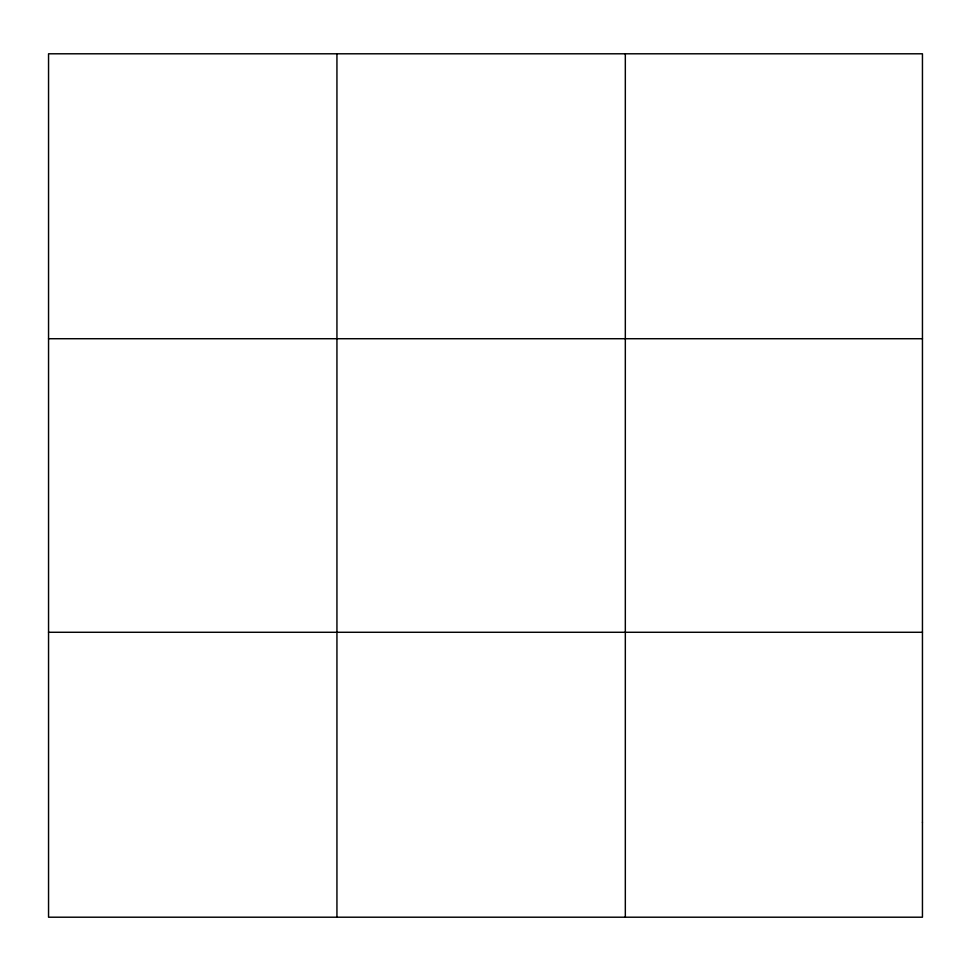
<?xml version="1.0" encoding="UTF-8"?>
<svg xmlns="http://www.w3.org/2000/svg" width="971" height="971" viewBox="0 0 971 971"><rect width="100%" height="100%" fill="white"/><g stroke="black" fill="none" stroke-linecap="round" stroke-linejoin="round"><path stroke-width="1.46" d="M336.937 53.793L336.937 917.207M625.324 53.793L625.324 917.207M48.55 338.721L922.45 338.721M48.55 632.279L922.45 632.279M922.45 822.231L922.45 917.207L48.55 917.207L48.55 53.793L922.45 53.793L922.45 822.231"/></g></svg>
